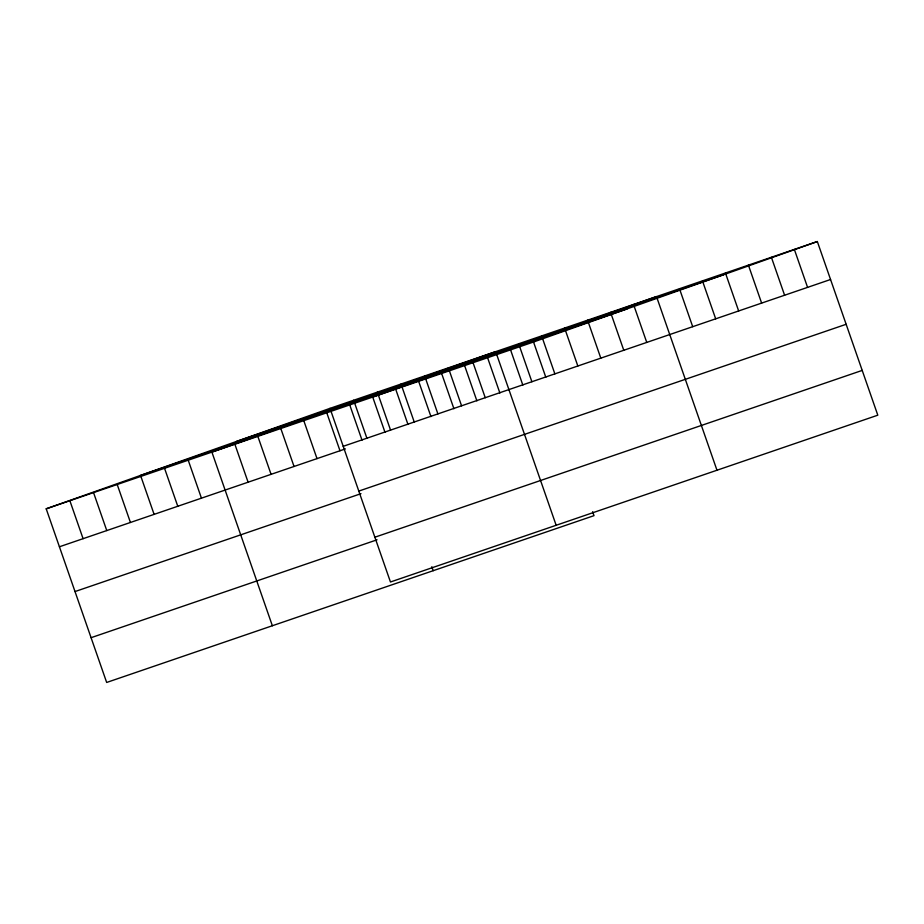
<?xml version="1.0" encoding="UTF-8"?>
<svg xmlns="http://www.w3.org/2000/svg" width="924" height="924" viewBox="0 0 924 924"><rect width="100%" height="100%" fill="white"/><g stroke="black" fill="none" stroke-linecap="round" stroke-linejoin="round"><path stroke-width="1.39" d="M592.63 511.7L594.005 515.65L106.664 682.455L46.2 508.812L329.995 408.35L817.336 241.545L877.8 415.188L390.459 581.993L329.995 408.35M46.2 508.812L533.541 342.007L817.336 241.545M236.336 441.499L723.677 274.694M139.847 475.664L627.188 308.859M343.208 446.315L830.549 279.51M59.425 546.777L345.391 448.902M358.801 491.083L846.141 324.289M75.017 591.556L360.984 493.67M374.867 537.214L862.207 370.409M91.083 637.687L377.05 539.801M794.351 249.411L807.576 287.376M771.378 257.265L784.603 295.241M748.405 265.13L761.63 303.107M725.432 272.996L738.657 310.961M702.459 280.861L715.684 318.826M679.486 288.727L692.7 326.692M716.978 470.235L656.514 296.592L372.719 397.054L384.996 432.305M633.529 304.446L646.754 342.423M610.556 312.312L623.781 350.288M587.583 320.178L600.808 358.142M564.61 328.043L577.835 366.008M541.637 335.909L554.862 373.873M533.541 342.007L545.818 377.269M518.664 343.774L531.878 381.739M510.568 349.873L522.845 385.123M556.156 525.282L495.691 351.628L211.896 452.102L272.361 625.744M487.595 357.738L499.872 392.989M472.014 359.736L485.239 397.701M464.61 365.604L476.888 400.854M448.348 367.833L461.573 405.809M441.637 373.469L453.915 408.72M424.67 375.941L437.895 413.906M418.664 381.323L430.942 416.585M401.004 384.038L414.229 422.002M395.691 389.189L407.969 424.451M377.339 392.146L390.552 430.11M431.808 566.747L433.183 570.697M353.661 400.242L366.886 438.207M349.746 404.92L362.023 440.171M326.773 412.785L339.986 450.75M303.788 420.651L317.013 458.616M280.815 428.505L294.04 466.481M257.842 436.371L271.067 474.335M234.869 444.236L248.094 482.201M188.219 460.198L201.444 498.175M164.553 468.306L177.778 506.271M140.887 476.403L154.1 514.368M117.209 484.511L130.434 522.476M93.543 492.608L106.768 530.572M69.866 500.716L83.091 538.68"/></g></svg>
